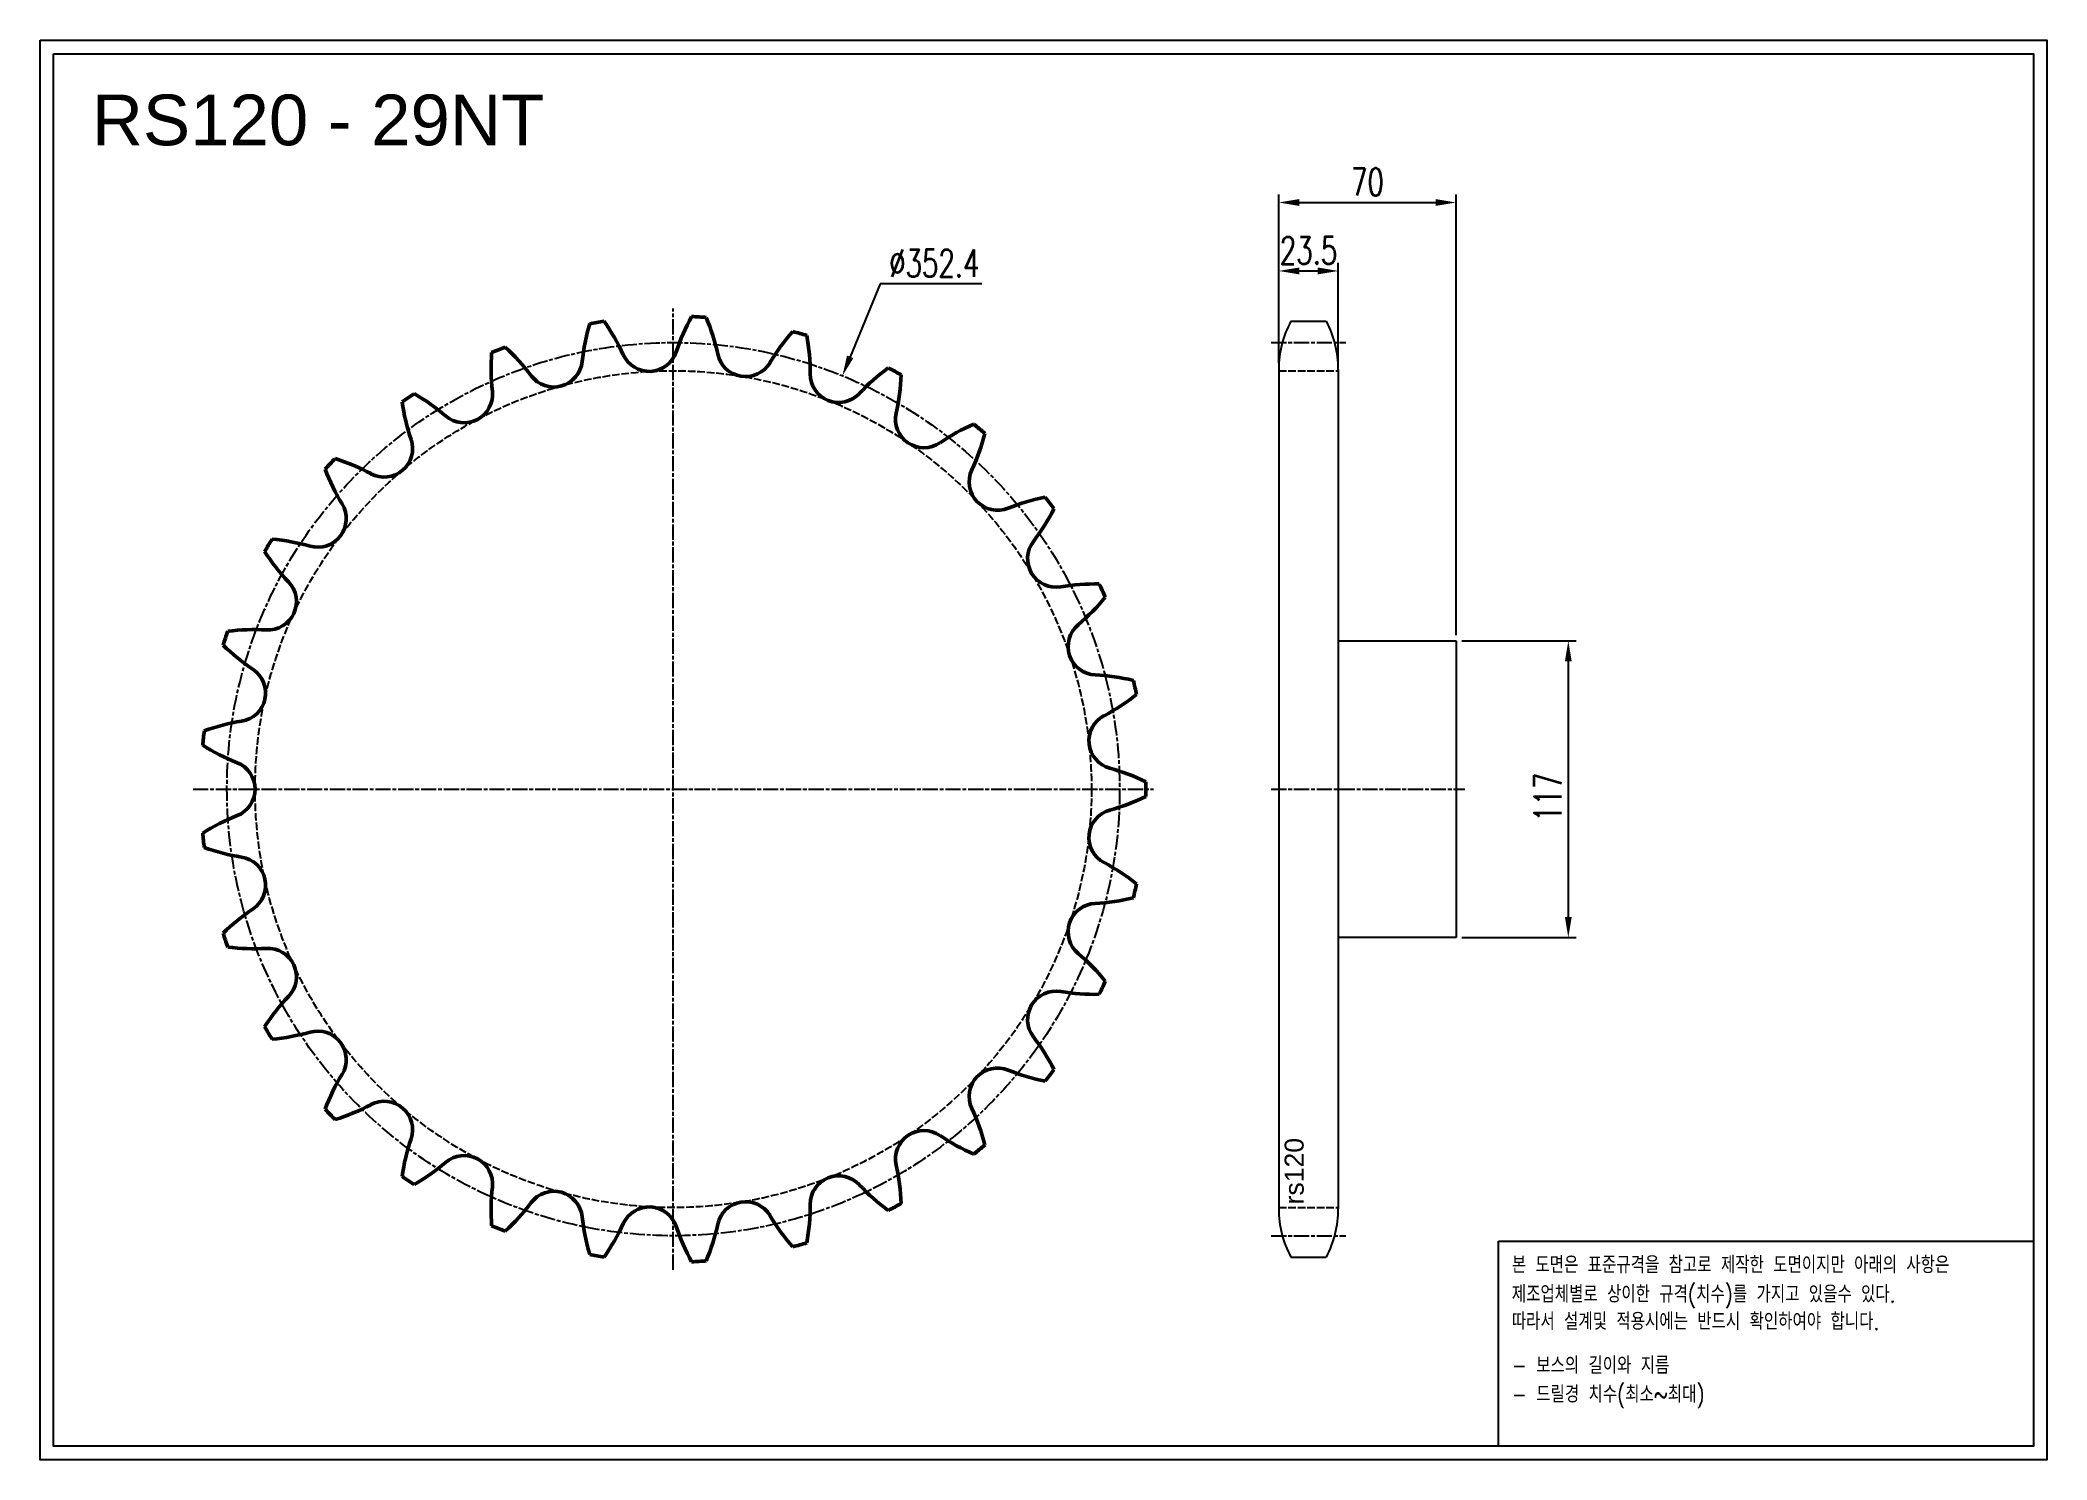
# Model space of a CAD drawing. Header units: millimetres. Extents: x -59329 to -58537, y 40123 to 40683.
import ezdxf

# ---------------------------------------------------------------- set-up
doc = ezdxf.new("R2010")
doc.units = ezdxf.units.MM
for name, pattern in [('AM_ISO02W050', [7.5, 6, -1.5]), ('AM_ISO02W050x2', [3.75, 3, -0.75]), ('AM_ISO08W050', [18, 12, -1.5, 3, -1.5]), ('AM_ISO08W050x2', [9, 6, -0.75, 1.5, -0.75])]:
    doc.linetypes.add(name, pattern=pattern)
for name, color, linetype, lineweight in [('AM_0N', 7, 'Continuous', 50), ('AM_3N', 6, 'AM_ISO02W050', 25), ('AM_7', 4, 'AM_ISO08W050', 25), ('AM_7N', 4, 'AM_ISO08W050', 25)]:
    doc.layers.add(name, color=color, linetype=linetype, lineweight=lineweight)
doc.layers.add('S-DIM', color=7, linetype='Continuous')
doc.styles.add('HAN', font='ROMANS.shx', dxfattribs={"width": 0.7, "bigfont": 'whgtxt.shx'})
doc.styles.add('HSG', font='SIMPLEX.shx', dxfattribs={"width": 0.7, "bigfont": 'HSG.shx'})
doc.styles.get("Standard").update_dxf_attribs({"font": 'arial.ttf'})
doc.dimstyles.new('APP23', dxfattribs={"dimscale": 4.5, "dimtxt": 2.4, "dimasz": 1.8, "dimexe": 0.7, "dimexo": 0.5, "dimgap": 0.6, "dimtad": 1, "dimtoh": 1, "dimdec": 1, "dimrnd": 0.01, "dimzin": 9, "dimdsep": 46, "dimtxsty": 'HSG', "dimcen": 0, "dimclrd": 1, "dimclre": 1, "dimclrt": 256, "dimazin": 2, "dimtp": 1, "dimtm": 1, "dimtfac": 0.5, "dimtdec": 1, "dimtix": 1, "dimtofl": 0, "dimtmove": 0, "dimatfit": 3, "dimfxl": 0, "dimtvp": 1, "dimtolj": 2, "dimlwd": -1, "dimlwe": -1, "dimarcsym": 0})

# ---------------------------------------------------------------- blocks, each defined once
blk = doc.blocks.new('*D1')
at = {"layer": 'Defpoints', "color": 0, "transparency": 16777216}
for p in [(-58769.92, 40445.76), (-58769.92, 40328.76), (-58725.64, 40328.76)]:
    blk.add_point(p, dxfattribs=at)
at = {"layer": 'S-DIM', "color": 1, "transparency": 16777216}
for p, q in [((-58767.67, 40445.76), (-58722.49, 40445.76)), ((-58725.64, 40437.66), (-58725.64, 40336.86)), ((-58767.67, 40328.76), (-58722.49, 40328.76))]:
    blk.add_line(p, q, dxfattribs=at)
for points in [[(-58726.99, 40437.66), (-58724.29, 40437.66), (-58725.64, 40445.76)], [(-58726.99, 40336.86), (-58724.29, 40336.86), (-58725.64, 40328.76)]]:
    blk.add_solid(points, dxfattribs=at)
at = {"layer": 'S-DIM', "transparency": 16777216, "insert": (-58733.74, 40384.09), "char_height": 10.8, "attachment_point": 5, "rotation": 90, "style": 'HSG'}
blk.add_mtext('\\A2;117', dxfattribs=at)
blk = doc.blocks.new('*D2')
at = {"layer": 'Defpoints', "color": 0, "transparency": 16777216}
for p in [(-58816.42, 40591.71), (-58839.92, 40553.22), (-58816.42, 40552.34)]:
    blk.add_point(p, dxfattribs=at)
at = {"layer": 'S-DIM', "color": 1, "transparency": 16777216}
for p, q in [((-58839.92, 40555.47), (-58839.92, 40594.86)), ((-58831.82, 40591.71), (-58824.52, 40591.71)), ((-58816.42, 40554.59), (-58816.42, 40594.86))]:
    blk.add_line(p, q, dxfattribs=at)
for points in [[(-58831.82, 40593.06), (-58831.82, 40590.36), (-58839.92, 40591.71)], [(-58824.52, 40593.06), (-58824.52, 40590.36), (-58816.42, 40591.71)]]:
    blk.add_solid(points, dxfattribs=at)
at = {"layer": 'S-DIM', "transparency": 16777216, "insert": (-58828.17, 40599.81), "char_height": 10.8, "attachment_point": 5, "style": 'HSG'}
blk.add_mtext('\\A2;23.5', dxfattribs=at)
blk = doc.blocks.new('*D3')
at = {"layer": 'Defpoints', "color": 0, "transparency": 16777216}
for p in [(-58769.92, 40618.71), (-58839.92, 40553.22), (-58769.92, 40445.76)]:
    blk.add_point(p, dxfattribs=at)
at = {"layer": 'S-DIM', "color": 1, "transparency": 16777216}
for p, q in [((-58839.92, 40555.47), (-58839.92, 40621.86)), ((-58769.92, 40448.01), (-58769.92, 40621.86)), ((-58831.82, 40618.71), (-58778.02, 40618.71))]:
    blk.add_line(p, q, dxfattribs=at)
for points in [[(-58831.82, 40620.06), (-58831.82, 40617.36), (-58839.92, 40618.71)], [(-58778.02, 40620.06), (-58778.02, 40617.36), (-58769.92, 40618.71)]]:
    blk.add_solid(points, dxfattribs=at)
at = {"layer": 'S-DIM', "transparency": 16777216, "insert": (-58804.92, 40626.81), "char_height": 10.8, "attachment_point": 5, "style": 'HSG'}
blk.add_mtext('\\A2;70', dxfattribs=at)
blk = doc.blocks.new('*D4')
at = {"layer": 'Defpoints', "color": 0, "transparency": 16777216}
for p in [(-59012.18, 40550.32), (-59145.68, 40224.2)]:
    blk.add_point(p, dxfattribs=at)
at = {"layer": 'S-DIM', "color": 1, "transparency": 16777216}
for p, q in [((-58997.32, 40586.62), (-59009.11, 40557.82)), ((-58957.18, 40586.62), (-58997.32, 40586.62))]:
    blk.add_line(p, q, dxfattribs=at)
blk.add_solid([(-59010.36, 40558.33), (-59007.86, 40557.31), (-59012.18, 40550.32)], dxfattribs=at)
at = {"layer": 'S-DIM', "transparency": 16777216, "insert": (-58975.9, 40594.72), "char_height": 10.8, "attachment_point": 5, "style": 'HSG'}
blk.add_mtext('\\A2;∅352.4', dxfattribs=at)
blk = doc.blocks.new('notice1')
at = {"color": 4}
blk.add_lwpolyline([(-22142.12, 1735.9), (-22053.8, 1735.9), (-22053.8, 1702.07), (-22142.12, 1702.07)], close=True, dxfattribs=at)
at = {"color": 4, "style": 'HAN', "width": 0.8}
for s, p in [('본 도면은 표준규격을 참고로 제작한 도면이지만 아래의 사항은', (-22139.9, 1730.62)), ('제조업체별로 상이한 규격(치수)를 가지고 있을수 있다.', (-22139.9, 1725.78)), ('따라서 설계및 적용시에는 반드시 확인하여야 합니다.', (-22139.9, 1721.28)), ('- 보스의 길이와 지름', (-22139.9, 1714.03)), ('- 드릴경 치수(최소~최대)', (-22139.9, 1709.27))]:
    blk.add_text(s, height=2.7949, dxfattribs=at).set_placement(p)

msp = doc.modelspace()

# ---------------------------------------------------------------- linework, layer by layer
for p, q in [((-58835.19, 40571.87), (-58821.16, 40571.87)), ((-58839.92, 40552.87), (-58839.92, 40221.65)), ((-58816.42, 40552.87), (-58816.42, 40221.65)), ((-58816.42, 40445.76), (-58769.92, 40445.76)), ((-58769.92, 40445.76), (-58769.92, 40328.76)), ((-58769.92, 40328.76), (-58816.42, 40328.76)), ((-58835.19, 40202.65), (-58821.16, 40202.65))]:
    msp.add_line(p, q)
for points in [[(-59328.88, 40682.76), (-58536.73, 40682.76), (-58536.73, 40122.66), (-59328.88, 40122.66)], [(-59323.54, 40677.43), (-58542.06, 40677.43), (-58542.06, 40127.99), (-59323.54, 40127.99)]]:
    msp.add_lwpolyline(points, close=True)
for centre, start, end in [((-58799.42, 40552.87), 152.02179, 180), ((-58856.92, 40552.87), 0, 27.97821), ((-58799.42, 40221.65), 180, 207.97821), ((-58856.92, 40221.65), 332.02179, 0)]:
    msp.add_arc(centre, 40.5, start, end)
at = {"layer": 'AM_0N'}
for centre, radius, start, end in [((-59032.69, 40547.27), 82.7, 163.38705, 173.96552), ((-59078.93, 40387.26), 186.59, 98.43109, 100.1896), ((-59173.83, 40524.13), 82.7, 24.65517, 35.23363), ((-58999.38, 40533.59), 82.7, 150.97326, 161.55172), ((-59078.93, 40387.26), 186.59, 86.0173, 87.7758), ((-59142.19, 40541.33), 82.7, 12.24138, 22.81984), ((-58969.78, 40513.06), 82.7, 138.55947, 149.13793), ((-59078.93, 40387.26), 186.59, 73.60351, 75.36201), ((-59107.59, 40551.33), 82.7, 359.82759, 10.40605), ((-59068.17, 40553.46), 82.7, 175.80085, 186.37931), ((-59078.93, 40387.26), 186.59, 110.84489, 112.60339), ((-59201.03, 40500.53), 82.7, 37.06897, 47.64743), ((-59088.47, 40563.31), 11.23, 204.65517, 341.55172), ((-59050.4, 40561.24), 11.23, 192.24138, 329.13793), ((-59126.09, 40557.14), 11.23, 217.06897, 353.96552), ((-59013.67, 40551.04), 11.23, 179.82759, 316.72414), ((-58945.29, 40486.66), 82.7, 126.14568, 136.72414), ((-59078.93, 40387.26), 186.59, 61.18971, 62.94822), ((-59071.65, 40553.65), 82.7, 347.41379, 357.99226), ((-59078.93, 40387.26), 186.59, 123.25868, 125.01718), ((-59222.53, 40471.63), 82.7, 49.48276, 60.06122), ((-59161.51, 40543.03), 11.23, 229.48276, 6.37931), ((-59104.15, 40551.89), 82.7, 188.21464, 198.7931), ((-58979.99, 40533.19), 11.23, 167.41379, 304.31034), ((-58927.04, 40455.61), 82.7, 113.73188, 124.31034), ((-59036.05, 40548.2), 82.7, 335, 345.57846), ((-59078.93, 40387.26), 186.59, 48.77592, 50.53442), ((-59193.06, 40521.63), 11.23, 241.89655, 18.7931), ((-59078.93, 40387.26), 186.59, 135.67247, 137.43098), ((-59138.95, 40542.62), 82.7, 200.62843, 211.2069), ((-59237.31, 40438.79), 82.7, 61.89655, 72.47501), ((-58950.93, 40508.51), 11.23, 155, 291.89655), ((-59219.28, 40493.96), 11.23, 254.31034, 31.2069), ((-58915.9, 40421.36), 82.7, 101.31809, 111.89655), ((-59002.46, 40535.22), 82.7, 322.58621, 333.16467), ((-59078.93, 40387.26), 186.59, 36.36213, 38.12063), ((-59078.93, 40387.26), 186.59, 148.08627, 149.84477), ((-59170.95, 40526.08), 82.7, 213.04223, 223.62069), ((-59244.68, 40403.53), 82.7, 74.31034, 84.88881), ((-58927.86, 40478.15), 11.23, 142.58621, 279.48276), ((-59238.94, 40461.29), 11.23, 266.72414, 43.62069), ((-58912.38, 40385.52), 82.7, 88.9043, 99.48276), ((-58972.44, 40515.32), 82.7, 310.17241, 320.75088), ((-59078.93, 40387.26), 186.59, 23.94833, 25.70684), ((-59078.93, 40387.26), 186.59, 160.50006, 162.25856), ((-59244.3, 40367.52), 82.7, 86.72414, 97.3026), ((-58911.85, 40443.55), 11.23, 130.17241, 267.06897), ((-59198.64, 40503.06), 82.7, 225.45602, 236.03448), ((-59251.11, 40425.16), 11.23, 279.13793, 56.03448), ((-58916.65, 40349.76), 82.7, 76.4905, 87.06897), ((-58947.4, 40489.43), 82.7, 297.75862, 308.33708), ((-59078.93, 40387.26), 186.59, 11.53454, 13.29304), ((-58903.65, 40406.32), 11.23, 117.75862, 254.65517), ((-59078.93, 40387.26), 186.59, 172.91385, 174.67236), ((-59236.19, 40332.43), 82.7, 99.13793, 109.71639), ((-59220.73, 40474.61), 82.7, 237.86981, 248.44828), ((-59255.23, 40387.26), 11.23, 291.55172, 68.44828), ((-58928.51, 40315.75), 82.7, 64.07671, 74.65517), ((-58928.51, 40458.77), 82.7, 285.34483, 295.92329), ((-59078.93, 40387.26), 186.59, 359.12075, 0.87925), ((-59220.73, 40299.9), 82.7, 111.55172, 122.13019), ((-58903.65, 40368.2), 11.23, 105.34483, 242.24138), ((-59078.93, 40387.26), 186.59, 185.32764, 187.08615), ((-59236.19, 40442.09), 82.7, 250.28361, 260.86207), ((-59251.11, 40349.36), 11.23, 303.96552, 80.86207), ((-58947.4, 40285.08), 82.7, 51.66292, 62.24138), ((-58916.65, 40424.76), 82.7, 272.93103, 283.5095), ((-59078.93, 40387.26), 186.59, 346.70696, 348.46546), ((-59198.64, 40271.46), 82.7, 123.96552, 134.54398), ((-58911.85, 40330.96), 11.23, 92.93103, 229.82759), ((-59078.93, 40387.26), 186.59, 197.74144, 199.49994), ((-59244.3, 40407), 82.7, 262.6974, 273.27586), ((-59238.94, 40313.23), 11.23, 316.37931, 93.27586), ((-58972.44, 40259.2), 82.7, 39.24912, 49.82759), ((-59170.95, 40248.44), 82.7, 136.37931, 146.95777), ((-58927.86, 40296.36), 11.23, 80.51724, 217.41379), ((-58912.38, 40389), 82.7, 260.51724, 271.0957), ((-59078.93, 40387.26), 186.59, 334.29316, 336.05167), ((-59078.93, 40387.26), 186.59, 210.15523, 211.91373), ((-59244.68, 40370.99), 82.7, 275.11119, 285.68966), ((-59219.28, 40280.56), 11.23, 328.7931, 105.68966), ((-59002.46, 40239.3), 82.7, 26.83533, 37.41379), ((-59138.95, 40231.9), 82.7, 148.7931, 159.37157), ((-58950.93, 40266.01), 11.23, 68.10345, 205), ((-58915.9, 40353.16), 82.7, 248.10345, 258.68191), ((-59078.93, 40387.26), 186.59, 321.87937, 323.63787), ((-59078.93, 40387.26), 186.59, 222.56902, 224.32753), ((-59237.31, 40335.73), 82.7, 287.52499, 298.10345), ((-59193.06, 40252.89), 11.23, 341.2069, 118.10345), ((-59036.05, 40226.32), 82.7, 14.42154, 25), ((-59104.15, 40222.63), 82.7, 161.2069, 171.78536), ((-58979.99, 40241.33), 11.23, 55.68966, 192.58621), ((-58927.04, 40318.91), 82.7, 235.68966, 246.26812), ((-59161.51, 40231.49), 11.23, 353.62069, 130.51724), ((-59078.93, 40387.26), 186.59, 309.46558, 311.22408), ((-59078.93, 40387.26), 186.59, 234.98282, 236.74132), ((-59222.53, 40302.89), 82.7, 299.93878, 310.51724), ((-59013.67, 40223.48), 11.23, 43.27586, 180.17241), ((-59071.65, 40220.87), 82.7, 2.00774, 12.58621), ((-59068.17, 40221.06), 82.7, 173.62069, 184.19915), ((-59126.09, 40217.38), 11.23, 6.03448, 142.93103), ((-58945.29, 40287.86), 82.7, 223.27586, 233.85432), ((-59201.03, 40273.99), 82.7, 312.35257, 322.93103), ((-59032.69, 40227.25), 82.7, 186.03448, 196.61295), ((-59088.47, 40211.21), 11.23, 18.44828, 155.34483), ((-59050.4, 40213.28), 11.23, 30.86207, 167.75862), ((-58969.78, 40261.46), 82.7, 210.86207, 221.44053), ((-59107.59, 40223.19), 82.7, 349.59395, 0.17241), ((-59078.93, 40387.26), 186.59, 297.05178, 298.81029), ((-59078.93, 40387.26), 186.59, 247.39661, 249.15511), ((-59173.83, 40250.39), 82.7, 324.76637, 335.34483), ((-58999.38, 40240.93), 82.7, 198.44828, 209.02674), ((-59142.19, 40233.19), 82.7, 337.18016, 347.75862), ((-59078.93, 40387.26), 186.59, 259.8104, 261.56891), ((-59078.93, 40387.26), 186.59, 284.63799, 286.39649), ((-59078.93, 40387.26), 186.59, 272.2242, 273.9827)]:
    msp.add_arc(centre, radius, start, end, dxfattribs=at)
at = {"layer": 'AM_3N', "linetype": 'AM_ISO02W050x2'}
for p, q in [((-58839.92, 40552.34), (-58816.42, 40552.34)), ((-58839.92, 40222.18), (-58816.42, 40222.18))]:
    msp.add_line(p, q, dxfattribs=at)
msp.add_circle((-59078.93, 40387.26), 165.08, dxfattribs=at)
at = {"layer": 'AM_7', "linetype": 'AM_ISO08W050x2'}
for p, q in [((-58842.92, 40563.45), (-58813.42, 40563.45)), ((-58842.92, 40387.26), (-58766.49, 40387.26)), ((-58842.92, 40211.06), (-58813.42, 40211.06))]:
    msp.add_line(p, q, dxfattribs=at)
msp.add_circle((-59078.93, 40387.26), 176.19, dxfattribs=at)
at = {"layer": 'AM_7N', "linetype": 'AM_ISO08W050x2'}
for p, q in [((-59078.93, 40197.67), (-59078.93, 40576.85)), ((-59268.52, 40387.26), (-58889.33, 40387.26))]:
    msp.add_line(p, q, dxfattribs=at)

# ---------------------------------------------------------------- block references
at = {"xscale": 2.3911759872, "yscale": 2.3911759872, "zscale": 2.3911759872}
msp.add_blockref('notice1', (-5807.55, 36058.05), dxfattribs=at)

# ---------------------------------------------------------------- texts
msp.add_text('RS120 - 29NT', height=20.0038).set_placement((-59308.48, 40641.28))
at = {"insert": (-58837.61, 40223.44), "char_height": 7.5, "attachment_point": 1, "rotation": 90}
msp.add_mtext_dynamic_manual_height_columns('rs120', width=80.6418, gutter_width=37.5, heights=[0], dxfattribs=at)

# ---------------------------------------------------------------- dimensions: what is measured, and where the dimension line sits
at = {"layer": 'S-DIM'}
dim = msp.add_linear_dim(base=(-58769.92, 40618.71), p1=(-58839.92, 40553.22), p2=(-58769.92, 40445.76), dimstyle='APP23', dxfattribs=at)
dim.commit()
dim.dimension.update_dxf_attribs({"geometry": '*D3', "text_midpoint": (-58804.92, 40626.81)})
dim = msp.add_linear_dim(base=(-58816.42, 40591.71), p1=(-58839.92, 40553.22), p2=(-58816.42, 40552.34), dimstyle='APP23', dxfattribs=at)
dim.commit()
dim.dimension.update_dxf_attribs({"geometry": '*D2', "text_midpoint": (-58828.17, 40591.71), "dimtype": 128})
dim = msp.add_diameter_dim_2p(p1=(-59145.68, 40224.2), p2=(-59012.18, 40550.32), dimstyle='APP23', dxfattribs=at)
dim.commit()
dim.dimension.update_dxf_attribs({"geometry": '*D4', "text_midpoint": (-58975.9, 40586.62), "dimtype": 131})
dim = msp.add_linear_dim(base=(-58725.64, 40328.76), p1=(-58769.92, 40445.76), p2=(-58769.92, 40328.76), angle=90, dimstyle='APP23', dxfattribs=at)
dim.commit()
dim.dimension.update_dxf_attribs({"geometry": '*D1', "text_midpoint": (-58725.64, 40384.09), "dimtype": 128})

doc.saveas('drawing.dxf')
